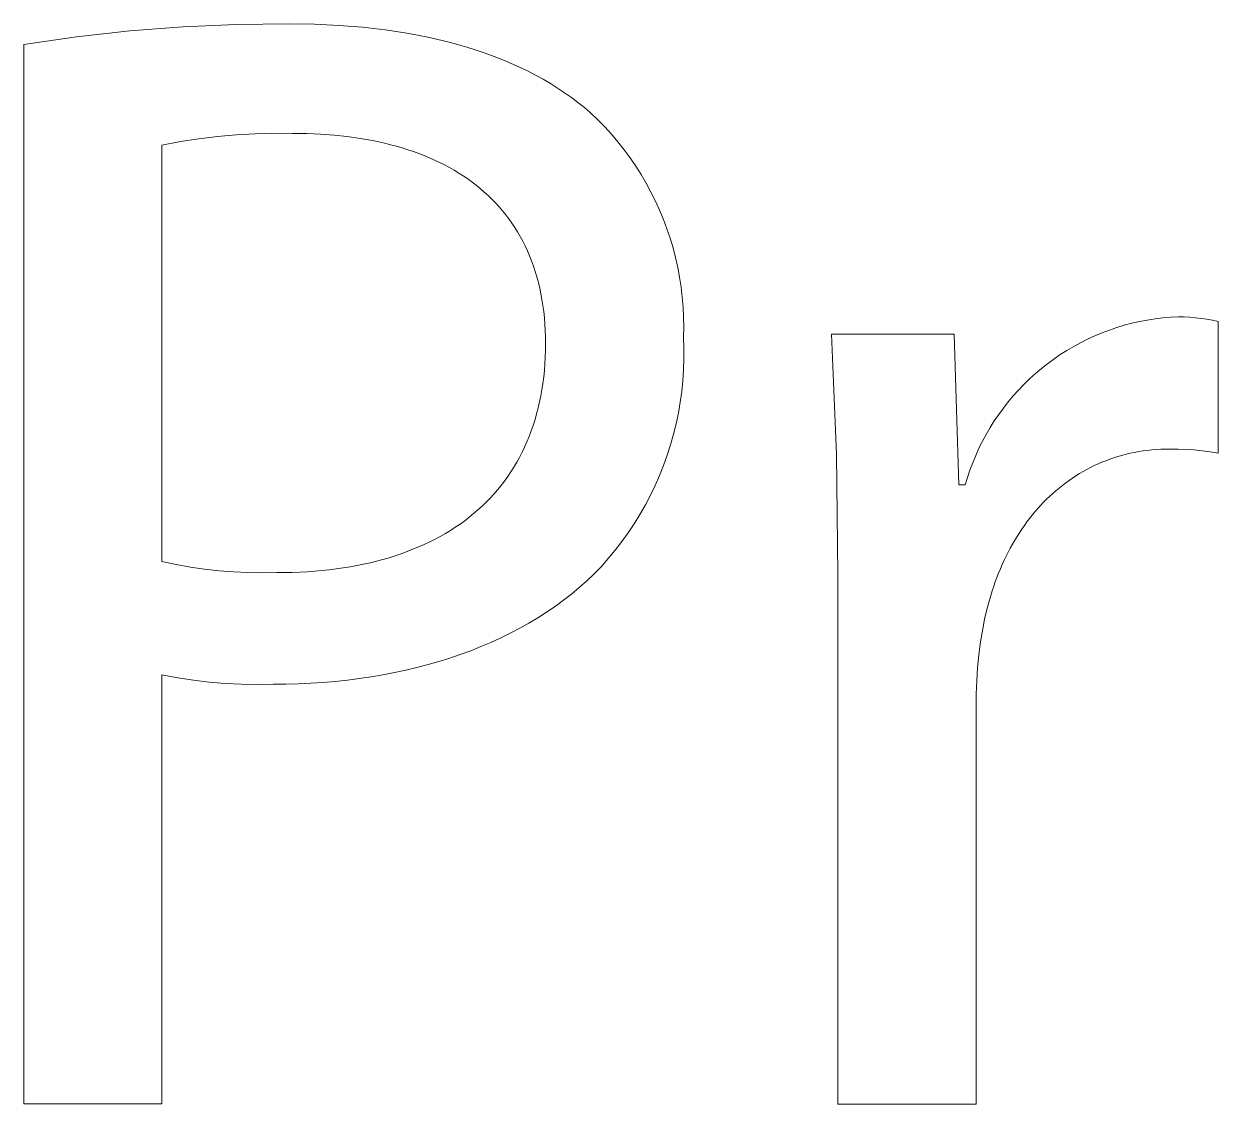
# Model space of a CAD drawing. Header units: millimetres. Extents: x 0 to 5466, y 0 to 3819.
# Drawn here: x 3726.43 to 3767.51, y 91.57 to 128.73 of the extents above; entities that cross this region are included whole.
import ezdxf

# ---------------------------------------------------------------- set-up
doc = ezdxf.new("R2010")
doc.units = ezdxf.units.MM
doc.header["$MEASUREMENT"] = 0
doc.layers.add('Domyślny', color=7, linetype='Continuous', true_color=0x000000)

msp = doc.modelspace()

# ---------------------------------------------------------------- linework, layer by layer
at = {"layer": 'Domyślny', "color": 18, "lineweight": 15, "true_color": 0x000000}
for p, q in [((3730.068, 128.483), (3731.897, 128.625)), ((3731.897, 128.625), (3733.73, 128.706)), ((3733.73, 128.706), (3735.565, 128.725)), ((3735.565, 128.725), (3736.431, 128.712)), ((3736.431, 128.712), (3737.267, 128.674)), ((3737.267, 128.674), (3738.074, 128.61)), ((3738.074, 128.61), (3738.467, 128.569)), ((3726.428, 128.016), (3728.244, 128.279)), ((3728.244, 128.279), (3730.068, 128.483)), ((3738.467, 128.569), (3738.852, 128.521)), ((3738.852, 128.521), (3739.23, 128.468)), ((3739.23, 128.468), (3739.6, 128.408)), ((3739.6, 128.408), (3739.964, 128.343)), ((3739.964, 128.343), (3740.32, 128.271)), ((3740.32, 128.271), (3740.669, 128.194)), ((3740.669, 128.194), (3741.01, 128.111)), ((3726.428, 91.579), (3726.428, 128.016)), ((3741.01, 128.111), (3741.344, 128.022)), ((3741.344, 128.022), (3741.671, 127.927)), ((3741.671, 127.927), (3741.991, 127.826)), ((3741.991, 127.826), (3742.303, 127.72)), ((3742.303, 127.72), (3742.609, 127.608)), ((3742.609, 127.608), (3742.907, 127.491)), ((3742.907, 127.491), (3743.197, 127.368)), ((3743.197, 127.368), (3743.481, 127.24)), ((3743.481, 127.24), (3743.757, 127.106)), ((3743.757, 127.106), (3744.026, 126.967)), ((3744.026, 126.967), (3744.288, 126.823)), ((3744.288, 126.823), (3744.543, 126.673)), ((3744.543, 126.673), (3744.791, 126.518)), ((3744.791, 126.518), (3745.031, 126.358)), ((3745.031, 126.358), (3745.264, 126.193)), ((3745.264, 126.193), (3745.49, 126.023)), ((3745.49, 126.023), (3745.709, 125.848)), ((3745.709, 125.848), (3745.921, 125.668)), ((3745.921, 125.668), (3746.17, 125.429)), ((3746.17, 125.429), (3746.41, 125.182)), ((3733.737, 124.912), (3733.093, 124.855)), ((3734.382, 124.948), (3733.737, 124.912)), ((3735.028, 124.964), (3734.382, 124.948)), ((3735.674, 124.958), (3735.028, 124.964)), ((3736.16, 124.951), (3735.674, 124.958)), ((3736.636, 124.93), (3736.16, 124.951)), ((3737.1, 124.896), (3736.636, 124.93)), ((3737.553, 124.847), (3737.1, 124.896)), ((3746.41, 125.182), (3746.642, 124.927)), ((3746.642, 124.927), (3746.865, 124.664)), ((3731.814, 124.677), (3731.179, 124.557)), ((3731.179, 124.557), (3731.179, 110.234)), ((3732.452, 124.776), (3731.814, 124.677)), ((3733.093, 124.855), (3732.452, 124.776)), ((3737.994, 124.785), (3737.553, 124.847)), ((3738.21, 124.749), (3737.994, 124.785)), ((3738.424, 124.709), (3738.21, 124.749)), ((3738.634, 124.666), (3738.424, 124.709)), ((3738.84, 124.619), (3738.634, 124.666)), ((3739.044, 124.569), (3738.84, 124.619)), ((3739.245, 124.515), (3739.044, 124.569)), ((3739.442, 124.458), (3739.245, 124.515)), ((3746.865, 124.664), (3747.079, 124.394)), ((3739.636, 124.397), (3739.442, 124.458)), ((3739.827, 124.332), (3739.636, 124.397)), ((3740.015, 124.264), (3739.827, 124.332)), ((3740.199, 124.193), (3740.015, 124.264)), ((3740.379, 124.118), (3740.199, 124.193)), ((3740.557, 124.04), (3740.379, 124.118)), ((3747.079, 124.394), (3747.284, 124.116)), ((3747.284, 124.116), (3747.478, 123.832)), ((3740.73, 123.958), (3740.557, 124.04)), ((3740.901, 123.872), (3740.73, 123.958)), ((3741.067, 123.783), (3740.901, 123.872)), ((3741.23, 123.691), (3741.067, 123.783)), ((3741.39, 123.594), (3741.23, 123.691)), ((3747.478, 123.832), (3747.663, 123.541)), ((3741.545, 123.495), (3741.39, 123.594)), ((3741.697, 123.391), (3741.545, 123.495)), ((3741.845, 123.285), (3741.697, 123.391)), ((3741.99, 123.174), (3741.845, 123.285)), ((3747.663, 123.541), (3747.838, 123.243)), ((3742.13, 123.06), (3741.99, 123.174)), ((3742.267, 122.943), (3742.13, 123.06)), ((3742.4, 122.822), (3742.267, 122.943)), ((3747.838, 123.243), (3748.002, 122.94)), ((3748.002, 122.94), (3748.156, 122.632)), ((3742.528, 122.697), (3742.4, 122.822)), ((3742.653, 122.569), (3742.528, 122.697)), ((3742.774, 122.437), (3742.653, 122.569)), ((3742.891, 122.301), (3742.774, 122.437)), ((3748.156, 122.632), (3748.299, 122.318)), ((3743.003, 122.162), (3742.891, 122.301)), ((3743.112, 122.019), (3743.003, 122.162)), ((3743.216, 121.873), (3743.112, 122.019)), ((3748.299, 122.318), (3748.431, 122)), ((3743.316, 121.723), (3743.216, 121.873)), ((3743.412, 121.57), (3743.316, 121.723)), ((3748.431, 122), (3748.552, 121.677)), ((3748.552, 121.677), (3748.662, 121.35)), ((3743.503, 121.412), (3743.412, 121.57)), ((3743.591, 121.252), (3743.503, 121.412)), ((3743.673, 121.087), (3743.591, 121.252)), ((3748.662, 121.35), (3748.761, 121.02)), ((3743.752, 120.919), (3743.673, 121.087)), ((3743.826, 120.747), (3743.752, 120.919)), ((3748.761, 121.02), (3748.848, 120.686)), ((3743.895, 120.572), (3743.826, 120.747)), ((3743.96, 120.393), (3743.895, 120.572)), ((3744.02, 120.21), (3743.96, 120.393)), ((3748.848, 120.686), (3748.923, 120.35)), ((3744.076, 120.024), (3744.02, 120.21)), ((3744.127, 119.834), (3744.076, 120.024)), ((3748.923, 120.35), (3748.987, 120.011)), ((3748.987, 120.011), (3749.04, 119.67)), ((3744.173, 119.641), (3744.127, 119.834)), ((3744.215, 119.443), (3744.173, 119.641)), ((3749.04, 119.67), (3749.08, 119.328)), ((3744.252, 119.242), (3744.215, 119.443)), ((3744.284, 119.038), (3744.252, 119.242)), ((3749.08, 119.328), (3749.109, 118.984)), ((3744.311, 118.829), (3744.284, 119.038)), ((3744.334, 118.617), (3744.311, 118.829)), ((3749.109, 118.984), (3749.126, 118.64)), ((3744.351, 118.402), (3744.334, 118.617)), ((3744.364, 118.182), (3744.351, 118.402)), ((3749.126, 118.64), (3749.131, 118.295)), ((3764.026, 118.279), (3764.285, 118.358)), ((3764.285, 118.358), (3764.546, 118.427)), ((3764.546, 118.427), (3764.809, 118.487)), ((3764.809, 118.487), (3765.074, 118.539)), ((3765.074, 118.539), (3765.341, 118.581)), ((3765.341, 118.581), (3765.608, 118.614)), ((3765.608, 118.614), (3765.877, 118.638)), ((3765.877, 118.638), (3766.147, 118.653)), ((3766.147, 118.653), (3766.344, 118.648)), ((3766.344, 118.648), (3766.54, 118.637)), ((3766.54, 118.637), (3766.736, 118.619)), ((3766.736, 118.619), (3766.932, 118.596)), ((3766.932, 118.596), (3767.126, 118.566)), ((3767.126, 118.566), (3767.32, 118.531)), ((3767.32, 118.531), (3767.512, 118.489)), ((3767.512, 118.489), (3767.512, 113.958)), ((3744.371, 117.959), (3744.364, 118.182)), ((3744.374, 117.732), (3744.371, 117.959)), ((3749.131, 118.295), (3749.124, 117.951)), ((3749.124, 117.951), (3749.137, 117.576)), ((3754.385, 113.923), (3754.208, 118.053)), ((3754.208, 118.053), (3758.43, 118.053)), ((3758.43, 118.053), (3758.594, 112.866)), ((3763.024, 117.88), (3763.269, 117.993)), ((3763.269, 117.993), (3763.518, 118.097)), ((3763.518, 118.097), (3763.771, 118.193)), ((3763.771, 118.193), (3764.026, 118.279)), ((3744.371, 117.495), (3744.374, 117.732)), ((3749.137, 117.576), (3749.137, 117.202)), ((3762.312, 117.494), (3762.545, 117.631)), ((3762.545, 117.631), (3762.782, 117.76)), ((3762.782, 117.76), (3763.024, 117.88)), ((3744.351, 117.031), (3744.364, 117.261)), ((3744.364, 117.261), (3744.371, 117.495)), ((3749.137, 117.202), (3749.125, 116.827)), ((3761.644, 117.037), (3761.861, 117.197)), ((3761.861, 117.197), (3762.084, 117.349)), ((3762.084, 117.349), (3762.312, 117.494)), ((3744.31, 116.581), (3744.333, 116.804)), ((3744.333, 116.804), (3744.351, 117.031)), ((3749.125, 116.827), (3749.099, 116.453)), ((3761.026, 116.514), (3761.226, 116.695)), ((3761.226, 116.695), (3761.432, 116.869)), ((3761.432, 116.869), (3761.644, 117.037)), ((3744.25, 116.144), (3744.282, 116.36)), ((3744.282, 116.36), (3744.31, 116.581)), ((3749.099, 116.453), (3749.06, 116.081)), ((3760.645, 116.131), (3760.832, 116.326)), ((3760.832, 116.326), (3761.026, 116.514)), ((3744.169, 115.721), (3744.212, 115.931)), ((3744.212, 115.931), (3744.25, 116.144)), ((3749.06, 116.081), (3749.009, 115.709)), ((3760.29, 115.724), (3760.464, 115.93)), ((3760.464, 115.93), (3760.645, 116.131)), ((3744.069, 115.312), (3744.122, 115.515)), ((3744.122, 115.515), (3744.169, 115.721)), ((3749.009, 115.709), (3748.945, 115.34)), ((3759.965, 115.293), (3760.124, 115.511)), ((3760.124, 115.511), (3760.29, 115.724)), ((3743.95, 114.917), (3744.012, 115.113)), ((3744.012, 115.113), (3744.069, 115.312)), ((3748.945, 115.34), (3748.868, 114.974)), ((3759.669, 114.841), (3759.813, 115.07)), ((3759.813, 115.07), (3759.965, 115.293)), ((3743.812, 114.536), (3743.883, 114.725)), ((3743.883, 114.725), (3743.95, 114.917)), ((3748.868, 114.974), (3748.778, 114.61)), ((3759.533, 114.608), (3759.669, 114.841)), ((3743.655, 114.17), (3743.736, 114.351)), ((3743.736, 114.351), (3743.812, 114.536)), ((3748.676, 114.249), (3748.561, 113.892)), ((3748.778, 114.61), (3748.676, 114.249)), ((3759.285, 114.128), (3759.405, 114.37)), ((3759.405, 114.37), (3759.533, 114.608)), ((3743.384, 113.646), (3743.479, 113.817)), ((3743.479, 113.817), (3743.569, 113.992)), ((3743.569, 113.992), (3743.655, 114.17)), ((3748.561, 113.892), (3748.435, 113.54)), ((3754.426, 109.79), (3754.385, 113.923)), ((3759.07, 113.633), (3759.173, 113.883)), ((3759.173, 113.883), (3759.285, 114.128)), ((3764.06, 113.844), (3763.921, 113.8)), ((3764.201, 113.885), (3764.06, 113.844)), ((3764.344, 113.922), (3764.201, 113.885)), ((3764.488, 113.956), (3764.344, 113.922)), ((3764.634, 113.987), (3764.488, 113.956)), ((3764.781, 114.014), (3764.634, 113.987)), ((3764.93, 114.037), (3764.781, 114.014)), ((3765.081, 114.057), (3764.93, 114.037)), ((3765.233, 114.074), (3765.081, 114.057)), ((3765.386, 114.087), (3765.233, 114.074)), ((3765.541, 114.096), (3765.386, 114.087)), ((3765.698, 114.101), (3765.541, 114.096)), ((3765.856, 114.103), (3765.698, 114.101)), ((3766.133, 114.101), (3765.856, 114.103)), ((3766.411, 114.09), (3766.133, 114.101)), ((3766.687, 114.07), (3766.411, 114.09)), ((3766.963, 114.041), (3766.687, 114.07)), ((3767.238, 114.004), (3766.963, 114.041)), ((3767.512, 113.958), (3767.238, 114.004)), ((3743.181, 113.316), (3743.285, 113.479)), ((3743.285, 113.479), (3743.384, 113.646)), ((3748.435, 113.54), (3748.296, 113.192)), ((3758.975, 113.38), (3759.07, 113.633)), ((3762.993, 113.401), (3762.868, 113.332)), ((3763.121, 113.468), (3762.993, 113.401)), ((3763.25, 113.531), (3763.121, 113.468)), ((3763.381, 113.591), (3763.25, 113.531)), ((3763.513, 113.648), (3763.381, 113.591)), ((3763.647, 113.702), (3763.513, 113.648)), ((3763.783, 113.753), (3763.647, 113.702)), ((3763.921, 113.8), (3763.783, 113.753)), ((3742.843, 112.847), (3742.96, 112.999)), ((3742.96, 112.999), (3743.073, 113.156)), ((3743.073, 113.156), (3743.181, 113.316)), ((3748.296, 113.192), (3748.145, 112.849)), ((3758.812, 112.866), (3758.889, 113.124)), ((3758.889, 113.124), (3758.975, 113.38)), ((3762.384, 113.024), (3762.268, 112.939)), ((3762.502, 113.105), (3762.384, 113.024)), ((3762.622, 113.184), (3762.502, 113.105)), ((3762.744, 113.259), (3762.622, 113.184)), ((3762.868, 113.332), (3762.744, 113.259)), ((3742.595, 112.552), (3742.721, 112.698)), ((3742.721, 112.698), (3742.843, 112.847)), ((3748.145, 112.849), (3747.983, 112.511)), ((3758.594, 112.866), (3758.812, 112.866)), ((3761.822, 112.574), (3761.715, 112.475)), ((3761.93, 112.669), (3761.822, 112.574)), ((3762.041, 112.762), (3761.93, 112.669)), ((3762.153, 112.852), (3762.041, 112.762)), ((3762.268, 112.939), (3762.153, 112.852)), ((3742.192, 112.138), (3742.33, 112.273)), ((3742.33, 112.273), (3742.465, 112.411)), ((3742.465, 112.411), (3742.595, 112.552)), ((3747.808, 112.179), (3747.623, 111.854)), ((3747.983, 112.511), (3747.808, 112.179)), ((3761.407, 112.164), (3761.309, 112.055)), ((3761.508, 112.27), (3761.407, 112.164)), ((3761.611, 112.374), (3761.508, 112.27)), ((3761.715, 112.475), (3761.611, 112.374)), ((3741.594, 111.638), (3741.749, 111.758)), ((3741.749, 111.758), (3741.901, 111.881)), ((3741.901, 111.881), (3742.048, 112.008)), ((3742.048, 112.008), (3742.192, 112.138)), ((3747.623, 111.854), (3747.426, 111.535)), ((3761.118, 111.83), (3761.025, 111.713)), ((3761.212, 111.944), (3761.118, 111.83)), ((3761.309, 112.055), (3761.212, 111.944)), ((3741.102, 111.303), (3741.27, 111.411)), ((3741.27, 111.411), (3741.434, 111.523)), ((3741.434, 111.523), (3741.594, 111.638)), ((3747.426, 111.535), (3747.219, 111.223)), ((3760.761, 111.349), (3760.677, 111.223)), ((3760.847, 111.473), (3760.761, 111.349)), ((3760.935, 111.594), (3760.847, 111.473)), ((3761.025, 111.713), (3760.935, 111.594)), ((3740.389, 110.909), (3740.573, 111.001)), ((3740.573, 111.001), (3740.753, 111.098)), ((3740.753, 111.098), (3740.929, 111.199)), ((3740.929, 111.199), (3741.102, 111.303)), ((3747.219, 111.223), (3747.001, 110.918)), ((3760.516, 110.963), (3760.438, 110.83)), ((3760.595, 111.094), (3760.516, 110.963)), ((3760.677, 111.223), (3760.595, 111.094)), ((3739.41, 110.502), (3739.613, 110.576)), ((3739.613, 110.576), (3739.813, 110.653)), ((3739.813, 110.653), (3740.009, 110.734)), ((3740.009, 110.734), (3740.201, 110.82)), ((3740.201, 110.82), (3740.389, 110.909)), ((3746.772, 110.621), (3746.533, 110.332)), ((3747.001, 110.918), (3746.772, 110.621)), ((3760.291, 110.557), (3760.22, 110.418)), ((3760.363, 110.695), (3760.291, 110.557)), ((3760.438, 110.83), (3760.363, 110.695)), ((3731.179, 110.234), (3731.665, 110.13)), ((3731.665, 110.13), (3732.155, 110.042)), ((3737.881, 110.096), (3738.11, 110.142)), ((3738.11, 110.142), (3738.336, 110.192)), ((3738.336, 110.192), (3738.558, 110.246)), ((3738.558, 110.246), (3738.777, 110.304)), ((3738.777, 110.304), (3738.991, 110.366)), ((3738.991, 110.366), (3739.203, 110.432)), ((3739.203, 110.432), (3739.41, 110.502)), ((3746.533, 110.332), (3746.285, 110.052)), ((3760.086, 110.132), (3760.022, 109.986)), ((3760.152, 110.276), (3760.086, 110.132)), ((3760.22, 110.418), (3760.152, 110.276)), ((3732.155, 110.042), (3732.647, 109.97)), ((3732.647, 109.97), (3733.141, 109.914)), ((3733.141, 109.914), (3733.637, 109.875)), ((3733.637, 109.875), (3734.134, 109.851)), ((3734.134, 109.851), (3734.631, 109.843)), ((3734.631, 109.843), (3735.128, 109.852)), ((3735.128, 109.852), (3735.659, 109.86)), ((3735.659, 109.86), (3736.177, 109.884)), ((3736.177, 109.884), (3736.681, 109.925)), ((3736.681, 109.925), (3736.928, 109.951)), ((3736.928, 109.951), (3737.172, 109.981)), ((3737.172, 109.981), (3737.412, 110.016)), ((3737.412, 110.016), (3737.648, 110.054)), ((3737.648, 110.054), (3737.881, 110.096)), ((3746.043, 109.806), (3745.793, 109.569)), ((3746.285, 110.052), (3746.043, 109.806)), ((3754.426, 91.571), (3754.426, 109.79)), ((3759.961, 109.838), (3759.902, 109.688)), ((3760.022, 109.986), (3759.961, 109.838)), ((3745.533, 109.338), (3745.265, 109.115)), ((3745.793, 109.569), (3745.533, 109.338)), ((3759.791, 109.382), (3759.739, 109.226)), ((3759.845, 109.536), (3759.791, 109.382)), ((3759.902, 109.688), (3759.845, 109.536)), ((3744.988, 108.9), (3744.703, 108.692)), ((3745.265, 109.115), (3744.988, 108.9)), ((3759.643, 108.909), (3759.556, 108.584)), ((3759.739, 109.226), (3759.643, 108.909)), ((3744.411, 108.492), (3744.11, 108.299)), ((3744.703, 108.692), (3744.411, 108.492)), ((3759.556, 108.584), (3759.479, 108.253)), ((3743.801, 108.115), (3743.485, 107.937)), ((3744.11, 108.299), (3743.801, 108.115)), ((3759.479, 108.253), (3759.413, 107.915)), ((3743.162, 107.768), (3742.831, 107.606)), ((3743.485, 107.937), (3743.162, 107.768)), ((3759.413, 107.915), (3759.339, 107.471)), ((3742.15, 107.305), (3741.799, 107.166)), ((3742.494, 107.451), (3742.15, 107.305)), ((3742.831, 107.606), (3742.494, 107.451)), ((3759.339, 107.471), (3759.28, 107.024)), ((3741.078, 106.912), (3740.708, 106.796)), ((3741.441, 107.035), (3741.078, 106.912)), ((3741.799, 107.166), (3741.441, 107.035)), ((3759.28, 107.024), (3759.236, 106.576)), ((3739.173, 106.413), (3738.776, 106.337)), ((3739.565, 106.497), (3739.173, 106.413)), ((3739.952, 106.589), (3739.565, 106.497)), ((3740.333, 106.689), (3739.952, 106.589)), ((3740.708, 106.796), (3740.333, 106.689)), ((3759.236, 106.576), (3759.208, 106.127)), ((3731.719, 106.238), (3731.179, 106.339)), ((3731.179, 106.339), (3731.179, 91.579)), ((3732.261, 106.154), (3731.719, 106.238)), ((3732.807, 106.089), (3732.261, 106.154)), ((3733.354, 106.042), (3732.807, 106.089)), ((3733.902, 106.014), (3733.354, 106.042)), ((3734.452, 106.003), (3733.902, 106.014)), ((3735.001, 106.011), (3734.452, 106.003)), ((3735.436, 106.015), (3735.001, 106.011)), ((3735.868, 106.028), (3735.436, 106.015)), ((3736.296, 106.048), (3735.868, 106.028)), ((3736.72, 106.076), (3736.296, 106.048)), ((3737.14, 106.112), (3736.72, 106.076)), ((3737.556, 106.157), (3737.14, 106.112)), ((3737.967, 106.209), (3737.556, 106.157)), ((3738.374, 106.269), (3737.967, 106.209)), ((3738.776, 106.337), (3738.374, 106.269)), ((3759.208, 106.127), (3759.194, 105.676)), ((3759.194, 105.676), (3759.194, 91.571)), ((3731.179, 91.579), (3726.428, 91.579)), ((3759.194, 91.571), (3754.426, 91.571))]:
    msp.add_line(p, q, dxfattribs=at)

doc.saveas('drawing.dxf')
